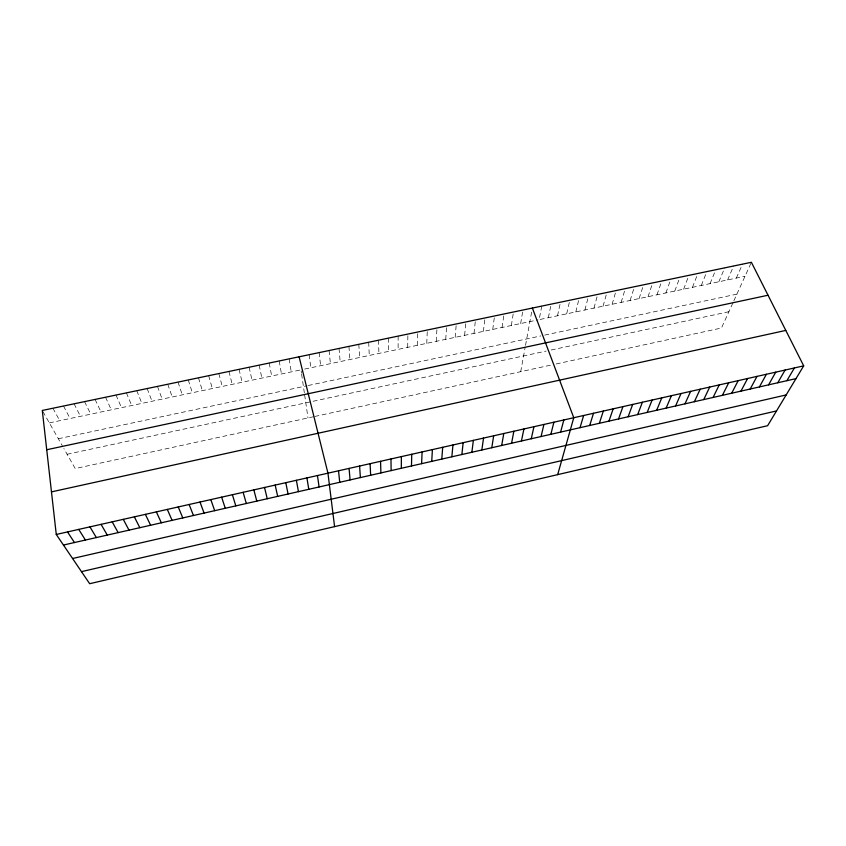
<?xml version="1.0" encoding="UTF-8"?>
<svg xmlns="http://www.w3.org/2000/svg" width="846" height="846" viewBox="0 0 846 846"><rect width="100%" height="100%" fill="white"/><g stroke="black" fill="none" stroke-linecap="round" stroke-linejoin="round"><path stroke-width="0.63" stroke-dasharray="4.23 3.17" d="M407.698 347.357L407.878 334.064M417.247 345.348L417.607 332.034M426.765 343.339L427.315 330.003M436.261 341.329L436.991 327.984M445.736 339.341L446.646 325.964M455.18 337.343L456.269 323.955M464.613 335.354L465.871 321.945M474.003 333.377L475.452 319.947M483.383 331.399L485.001 317.948M492.732 329.432L494.529 315.96M502.059 327.465L504.026 313.972M511.354 325.509L513.501 311.994M520.639 323.553L522.955 310.017M520.692 371.68L525.123 347.547M525.514 345.401L532.377 308.05M541.778 306.083L539.124 319.651L745.03 276.251M548.324 317.715L551.158 304.126M557.503 315.78L560.507 302.17M566.672 313.845L569.834 300.224M575.798 311.92L579.14 298.278M584.914 310.006L588.414 296.343M593.998 308.081L597.667 294.408M603.071 306.178L606.899 292.483M612.113 304.274L616.11 290.559M621.133 302.371L625.289 288.634M630.122 300.467L634.447 286.72M639.1 298.585L643.584 284.816M648.047 296.692L652.689 282.913M656.982 294.81L661.784 281.009M665.887 292.938L670.846 279.117M674.77 291.066L679.888 277.224M683.631 289.195L688.898 275.341M692.462 287.333L697.897 273.459M701.281 285.472L706.865 271.587M710.069 283.622L715.811 269.715M718.846 281.771L724.736 267.854M727.592 279.931L733.641 265.993M736.327 278.091L742.524 264.142M732.837 303.037L721.479 328.005L554.955 364.224M733.852 300.827L751.385 262.292M313.686 416.697L75.22 468.568L63.873 448.528M314.818 416.454L552.512 364.753M67.109 454.26L546.156 351.079M551.148 350.001L728.892 311.719M58.332 438.746L307.013 385.755M308.208 385.501L540.848 335.925M544.708 335.101L736.887 294.144M49.343 422.884L299.78 370.104M304.687 369.068L537.961 319.894M42.945 411.59L62.223 445.631M52.917 408.237L59.738 420.695M63.503 406.027L70.102 418.516M74.057 403.817L80.444 416.327M84.579 401.617L90.755 414.159M95.08 399.428L101.034 411.991M105.549 397.239L111.291 409.834M115.987 395.061L121.517 407.677M126.392 392.882L131.722 405.53M136.777 390.715L141.885 403.383M147.13 388.547L152.037 401.247M157.462 386.389L162.146 399.111M167.751 384.243L172.246 396.986M178.02 382.096L182.302 394.86M188.267 379.949L192.338 392.745M198.482 377.824L202.353 390.641M208.666 375.687L212.335 388.536M218.818 373.572L222.287 386.432M228.949 371.457L232.216 384.338M239.058 369.342L242.125 382.255M249.126 367.238L252.002 380.171M259.183 365.134L261.848 378.099M269.197 363.04L271.682 376.026M279.191 360.956L281.475 373.964M289.163 358.873L291.246 371.902M301.155 370.908L301.462 373.033M301.61 374.091L304.327 392.734M304.623 394.786L307.986 417.935M309.128 354.696L310.831 367.777M319.122 352.613L320.634 365.705M329.094 350.53L330.405 363.643M339.035 348.446L340.155 361.591M348.943 346.384L349.884 359.539M358.831 344.311L359.582 357.498M368.697 342.249L369.258 355.457M378.532 340.198L378.902 353.427M388.346 338.146L388.526 351.397M398.128 336.105L398.128 349.377"/><path stroke-width="1.27" d="M401.321 468.282L401.385 456.607M411.484 465.977L411.748 454.27M421.615 463.671L422.091 451.933M431.724 461.377L432.412 449.607M441.802 459.092L442.691 447.291M451.849 456.808L452.948 444.975M461.874 454.524L463.164 442.67M471.867 452.261L473.369 440.375M481.839 449.998L483.531 438.08M491.78 447.735L493.673 435.785M501.689 445.482L503.782 433.512M511.576 443.241L513.86 431.238M521.432 440.999L523.917 428.964M531.267 438.767L533.942 426.701M541.07 436.536L543.936 424.449M550.852 434.315L553.908 422.196M560.602 432.105L563.848 419.954M557.673 474.638L573.768 417.723L532.377 308.05M580.018 427.685L583.655 415.492M589.694 425.496L593.511 413.271M599.338 423.296L603.346 411.05M608.961 421.118L613.149 408.84M618.553 418.939L622.931 406.63M628.123 416.761L632.681 404.43M637.662 414.593L642.4 402.241M647.179 412.436L652.097 400.052M656.665 410.278L661.773 397.874M666.13 408.121L671.417 395.695M675.573 405.985L681.03 393.527M684.985 403.838L690.622 391.36M694.365 401.713L700.181 389.202M703.735 399.587L709.72 387.056M713.072 397.461L719.237 384.909M722.389 395.346L728.723 382.762M731.674 393.231L738.188 380.637M740.937 391.127L747.621 378.5M750.18 389.033L757.033 376.385M759.391 386.939L766.413 374.26M768.58 384.856L775.771 372.155M777.749 382.773L785.109 370.051M786.886 380.689L794.415 367.947M803.7 365.853L767.618 425.707L89.665 583.708L56.27 534.461L42.3 410.458L751.385 262.292L803.7 365.853L56.27 534.461M81.48 571.642L776.533 410.934M72.576 558.508L786.167 394.945M63.439 545.046L796.001 378.617M51.469 491.875L785.797 330.416M46.72 449.744L768.02 295.233M67.521 531.923L74.448 542.55M78.731 529.395L85.425 540.055M89.919 526.868L96.359 537.57M101.076 524.351L107.273 535.084M112.19 521.845L118.154 532.62M123.283 519.338L129.004 530.156M134.334 516.853L139.823 527.693M145.364 514.357L150.609 525.239M156.351 511.883L161.364 522.796M167.307 509.408L172.087 520.364M178.242 506.944L182.778 517.932M189.134 504.491L193.448 515.51M199.994 502.038L204.076 513.099M210.823 499.595L214.683 510.688M221.631 497.152L225.258 508.287M232.396 494.73L235.801 505.887M243.14 492.309L246.313 503.497M253.842 489.887L256.803 501.118M299.103 356.79L327.952 473.178L334.582 526.635M264.523 487.476L267.251 498.738M275.172 485.075L277.678 496.38M285.789 482.685L288.074 494.011M296.375 480.295L298.448 491.653M306.929 477.916L308.779 489.305M317.451 475.537L319.09 486.968M338.527 470.788L339.732 482.273M349.081 468.409L350.075 479.925M359.603 466.03L360.375 477.588M370.093 463.671L370.654 475.251M380.552 461.303L380.901 472.925M390.979 458.955L391.127 470.598"/></g></svg>
